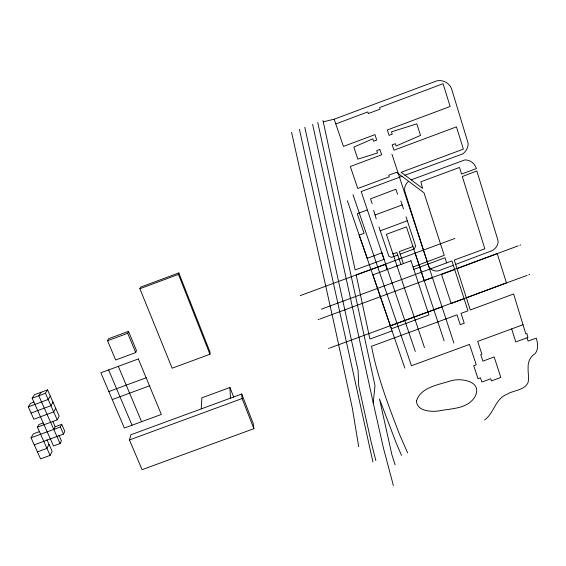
<?xml version="1.0" encoding="UTF-8"?>
<svg xmlns="http://www.w3.org/2000/svg" width="566" height="566" viewBox="0 0 566 566"><rect width="100%" height="100%" fill="white"/><g stroke="black" fill="none" stroke-linecap="round" stroke-linejoin="round"><path stroke-width="0.85" d="M209.944 354.245L210.014 352.08L178.828 272.925L140.601 287.125L139.88 288.717L172.135 368.197L209.944 354.245L178.46 274.39L178.828 272.925M201.248 408.893L201.871 397.834L229.945 387.505L233.793 397.318M393.384 485.508L383.479 448.222L373.235 402.942L375.003 385.616L317.759 122.482M129.437 439.952L130.852 434.78L241.71 394.014L253.292 423.715L253.872 428.688L142.087 469.674L129.437 439.952L242.107 398.542L241.71 394.014M135.713 352.576L136.441 350.488L128.524 331.351L108.545 338.751L107.568 340.739L115.655 359.99L135.713 352.576L127.725 333.275L128.524 331.351M39.627 431.54L33.33 433.867L31.045 437.787L40.582 458.885L50.098 455.382L37.42 427.167L57.216 419.866L59.182 416.152L47.565 389.868L34.441 394.721L32.149 398.195L53.508 445.951L60.067 443.539L61.411 440.758L58.991 435.311M34.236 444.848L63.505 434.065L64.821 431.356L61.715 424.33L55.178 426.736L53.777 429.41M50.098 455.382L52.136 451.265L46.95 439.69M31.045 437.787L60.364 426.976L61.715 424.33M49.03 444.331L46.95 448.371L37.413 451.88M55.709 408.284L53.685 411.907L33.854 419.222L28.3 406.862L30.635 403.289L33.91 402.079M52.999 402.164L50.947 405.716L31.08 413.053M37.42 427.167L38.969 424.507L43.058 423M50.289 396.03L48.195 399.511L28.3 406.862M32.149 398.195L45.436 393.278L47.565 389.868M41.007 392.295L38.792 395.74L60.067 443.539M484.595 419.958C494.09 413.173 495.229 398.888 506.719 394.403C513.397 390.123 524.194 390.632 528.021 382.687C529.274 377.791 527.83 372.654 528.113 367.659C527.802 362.254 530.243 356.382 535.111 353.637C538.669 349.364 537.849 343.102 536.228 338.164L528.064 341.065L527.073 337.838L527.908 337.492L526.911 333.523L525.821 333.919L513.617 293.987L470.268 309.97L454.265 260.063L484.857 248.814L462.316 176.528L476.848 170.946L497.938 240.253C499.056 245.764 494.047 250.724 488.974 251.842L455.658 264.407M427.21 261.718L444.211 255.351L424.019 192.822L408.68 181.332C405.015 183.936 403.516 189.136 405.419 193.261L427.21 261.718L412.968 267.025M411.171 179.882L464.679 159.952A12.99 12.296 -59 0 1 467.629 160.235C471.895 160.999 475.051 164.6 476.438 168.548L461.552 174.073L459.486 167.444L420.835 181.799L422.604 188.436L401.153 172.312L463.391 149.12L456.458 126.862L393.964 150.195L392.174 144.861L395.358 143.672L396.115 146.007L420.51 135.416L416.824 123.855L391.453 131.857L392.217 134.206L389.111 135.359L387.307 129.989L450.154 106.486L443.058 83.697L379.63 107.554L380.14 109.096L368.346 113.554L367.808 111.926L335.801 123.94L343.428 146.41L374.933 134.651L376.715 140.035L373.567 141.203L372.782 138.826L353.814 147.118L357.868 159.145L377.522 152.983L376.737 150.613L379.857 149.403L381.64 154.787L350.304 166.51L357.769 188.492L389.288 176.776L388.764 175.198L396.561 172.297L408.68 181.332M367.108 210.036L357.259 213.736L364.087 233.305L359.198 235.166L367.292 258.329L381.845 252.804L361.179 191.57L402.122 176.295M403.36 263.593L399.299 251.601L412.954 246.55L406.452 226.881L386.38 234.317L392.974 253.943L396.9 252.486L397.757 255.025L391.488 257.389L388.856 256.2L378.916 226.874M453.309 265.277L440.093 270.244C435.268 272.656 428.816 269.473 427.988 264.081L444.989 257.756L446.645 262.879L321.332 309.178M454.689 269.565L441.53 274.51L451.201 303.532L464.099 298.699L451.916 260.933L446.645 262.879M415.288 351.444L381.845 252.804L384.024 259.37L355.13 269.911L323.271 121.803L334.152 119.221L434.695 81.624C440.999 78.716 448.831 82.155 451.456 88.416L468.082 143.064C468.549 147.231 466.101 151.264 462.967 153.818L404.902 175.262M457.031 268.701L497.231 253.603L506.45 282.844L466.384 297.858M400.148 254.141L414.319 248.856L415.67 246.189L406.034 216.82M413.753 269.381L427.988 264.081M139.88 288.717L178.46 274.39M376.241 218.971L375.046 215.002L402.164 204.934M380.239 230.815L407.336 220.775M107.568 340.739L127.725 333.275M300.242 295.622L454.88 238.449M108.835 391.552L146.148 377.784M318.042 319.705L318.899 319.394M319.748 319.075L518.166 245.877M519.892 245.241L520.748 244.929M432.389 277.658L424.224 280.672L415.175 253.129M112.252 399.568L149.481 385.835M328.464 348.486L329.306 348.175M330.155 347.864L527.102 275.373M528.814 274.743L529.663 274.432M390.356 325.924L441.989 306.921M392.061 330.898L369.923 339.041L356.184 274.942L385.453 264.393L387.08 269.607M353.021 194.697L411.454 365.742L469.504 344.404L476.225 364.752L473.7 365.678L478.008 378.682L480.449 377.791L481.871 382.05L490.729 378.774L491.415 380.911L500.825 377.423L494.168 356.934L482.911 361.143L480.76 354.592L481.871 354.139L477.69 341.404L523.034 324.721M527.073 337.838L515.782 341.935L511.678 328.888M45.436 393.278L57.216 419.866M60.364 426.976L63.505 434.065M52.744 421.253L55.178 426.736M401.499 455.389L396.264 443.185L379.496 398.98L391.884 454.689L395.139 464.856M407.64 452.906L399.702 434.83C388.566 405.942 377.388 376.786 371.501 346.293L457.017 314.845L460.215 324.7L464.233 323.228L461.042 313.366L467.99 310.812L464.099 298.699M108.63 369.923L132.034 425.236M118.322 366.343L141.592 421.72M242.107 398.542L253.872 428.688M334.152 119.221L335.801 123.94M347.361 200.704L404.832 368.084M397.757 255.025L400.969 264.478M372.152 203.626L370.546 198.871L395.896 189.214L397.544 194.195M392.804 253.427L424.465 347.609M412.784 246.033L444.112 340.859M391.934 154.15L453.918 343.152M400.848 200.951L403.473 208.918M373.631 210.396L375.046 215.002M375.831 460.547L371.034 441.508L358.702 385.743L358.108 370.588L304.805 127.322M322.974 120.53L323.271 121.803M291.568 132.274L335.688 330.898L352.349 408.235L358.702 446.73M372.937 462.019L299.421 129.338M373.235 402.942L312.63 124.4M229.945 387.505L230.426 398.167M416.498 400.763C416.463 411.128 431.066 412.098 438.799 410.93C451.173 408.369 468.025 409.112 475.086 396.441C482.791 381.314 461.248 377.656 451.06 380.755C438.806 384.845 421.182 386.826 416.498 400.763M138.352 358.943L100.854 372.796L124.371 428.052L161.331 414.453L138.352 358.943M410.987 260.77L372.909 274.843L391.431 328.775L428.978 314.958L410.987 260.77"/></g></svg>
